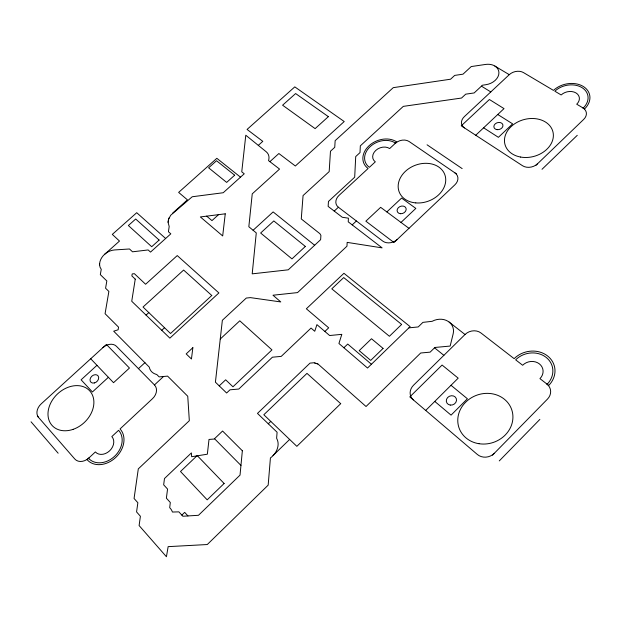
<?xml version="1.0" encoding="UTF-8"?>
<svg xmlns="http://www.w3.org/2000/svg" width="621" height="621" viewBox="0 0 621 621"><rect width="100%" height="100%" fill="white"/><g stroke="black" fill="none" stroke-linecap="round" stroke-linejoin="round"><path stroke-width="0.93" d="M99.577 264.53L99.997 267.077L101.246 269.343L100.315 274.622L106.835 280.948L105.578 288.222L108.877 291.443L105.073 313.69L118.549 327.151L118.122 329.79L113.697 331.195L149.234 367.073A14.415 11.357 -38.8 0 0 155.824 374.246L156.725 374.463L159.139 376.893L167.592 376.124L187.752 396.252L189.327 420.696L138.304 468.878L134.066 498.477L137.862 502.746L136.566 511.921L140.4 516.261L139.104 525.552L166.42 556.734L168.151 546.643L207.282 544.532L268.179 485.133L270.422 457.941C276.368 453.664 280.49 445.164 276.617 438.24L277.098 432.247L257.474 413.415L310.026 363.114L314.125 362.742L317.929 363.953L366.041 406.507L420.681 353.007L430.136 352.146L434.902 347.465L450.155 346.06L453.159 333.865A15.09 12.87 -22 0 0 449.425 322.299L448.378 321.515A15.09 12.87 -22 0 0 432.138 321.313L422.924 322.369L418.212 326.949L408.928 327.849M99.585 263.84C100.237 256.403 107.286 250.55 114.512 249.952L129.486 248.982L132.537 251.808L148.163 249.945L150.523 252.095L170.814 233.838L168.423 231.726L169.184 226.502L168.081 222.334L168.633 219.135L170.721 215.231L192.231 196.756L223.218 192.735L244.247 173.787L241.755 171.815L245.792 135.223L266.246 151.803A13.088 9.719 -28.2 0 1 268.761 159.799L268.52 160.606L279.551 169.075L252.242 193.853L248.835 226.743L256.279 232.906L252.204 273.845L288.268 269.817L320.63 239.667L320.91 235.421L319.916 233.706L301.27 218.941L303.064 195.568L329.177 171.598L330.473 151.229L334.742 147.324L335.154 140.656L393.256 87.654L450.567 79.216L454.696 75.405L463.002 74.178L471.246 66.556L485.482 64.452A13.483 9.952 -17.2 0 1 493.881 65.492L509.274 74.667A10.262 7.607 -15.8 0 1 523.487 72.587L553.49 90.402A21.192 15.936 -13.3 0 1 583.026 86.319A21.192 15.936 -13.3 0 1 584.609 108.885L576.723 104.204A10.596 7.964 -13.3 0 0 575.946 92.909A10.596 7.964 -13.3 0 0 561.159 94.959L554.848 91.209A19.313 14.516 -13.3 0 1 581.768 87.483A19.313 14.516 -13.3 0 1 583.204 108.054M168.112 221.813L168.089 222.202M168.175 221.146L168.237 220.75M99.616 263.467L99.593 264.895M168.369 220.075L168.477 219.679M168.687 218.996L168.834 218.6M169.114 217.932L169.308 217.536M499.268 460.914L539.866 419.4M492.476 455.17L547.505 399.07A12.024 10.673 -12.7 0 0 546.775 383.925M425.703 410.434L458.189 378.158L442.082 365.047L409.813 396.889L477.339 454.463A12.094 11.015 -19.8 0 0 494.332 453.276M547.163 384.228A21.657 19.018 -13.7 0 0 546.014 357.292A21.657 19.018 -13.7 0 0 515.655 359.838L522.657 365.257A11.884 10.433 -13.7 0 1 539.331 363.844A11.884 10.433 -13.7 0 1 539.952 378.639L548.739 385.439A23.769 20.873 -13.7 0 0 547.466 355.88A23.769 20.873 -13.7 0 0 514.149 358.666L480.98 332.996A11.489 9.882 -19.2 0 0 465.02 334.502L413.555 385.199A11.589 10.153 -25.4 0 0 413.314 399.877M273.023 455.55L289.634 439.443M172.762 213.011L187.441 199.853L178.638 192.401L216.838 158.308L240.498 177.156M181.837 515.104L184.678 512.364L187.953 515.935M542.017 169.292L577.266 135.316M104.483 254.455L119.496 241.057L112.308 234.396L136.721 212.708L165.636 238.495M343.887 347.744L347.729 344.057L371.405 364.248M535.907 165.341L583.724 119.372A10.704 8.12 -12.8 0 0 582.855 107.844M268.28 423.786L270.772 421.395M324.884 331.459L328.695 327.826L306.355 308.784L343.941 273.294L410.132 326.654L367.539 368.028L338.919 343.491L341.822 334.346L329.627 335.526L316.927 324.636L314.746 331.272L311.043 328.074L281.235 356.384L272.394 357.207L238.806 389.041L229.995 389.809L226.618 393.008L215.417 382.179L222.357 320.289L246.281 298.057L250.41 297.622L280.777 301.938L272.984 295.216L297.537 292.6L346.968 246.195L347.162 242.384L382.132 247.88L348.234 221.837L348.42 218.181L342.287 217.272L328.144 206.413L328.462 201.452L354.692 177.195L355.717 156.562L360.009 152.611L360.327 145.85L403.308 106.37L461.535 98.04L465.719 94.159L474.149 92.948L482.47 85.201L485.878 84.712A13.483 9.952 -17.2 0 0 498.003 76.655A13.483 9.952 -17.2 0 0 494.859 66.02M219.229 385.866L225.664 379.804L232.96 386.79L271.959 349.895L239.784 320.809L220.253 339.027M401.003 222.419L415.829 208.408L401.593 198.083L386.852 211.924M475.717 135.246L504.019 108.613L489.395 99.5L461.256 125.822L522.486 165.706A10.743 8.368 -14.9 0 0 537.522 163.789M509.274 74.667L464.345 116.639A10.309 7.817 -17.9 0 0 464.446 127.903M352.208 224.895L356.392 220.983M334.23 211.086L338.383 207.228A10.301 8.019 -25.1 0 1 339.058 195.382L368.106 168.501A20.346 15.556 -22.6 0 1 369.029 145.772A20.346 15.556 -22.6 0 1 396.772 141.968L389.646 148.574A10.169 7.778 -22.6 0 0 375.744 150.453A10.169 7.778 -22.6 0 0 375.309 161.84L369.386 167.313A18.537 14.167 -22.6 0 1 370.225 146.603A18.537 14.167 -22.6 0 1 395.507 143.141M88.555 458.29A20.532 16.154 -44.5 0 0 114.489 456.396A20.532 16.154 -44.5 0 0 118.58 430.299L111.842 436.586A11.263 8.865 -44.5 0 1 109.575 450.877A11.263 8.865 -44.5 0 1 95.362 451.941L87.08 459.664A22.535 17.73 -44.5 0 0 115.56 457.599A22.535 17.73 -44.5 0 0 120.039 428.94L152.533 398.651A10.984 8.686 -40.8 0 0 154.474 384.935L163.556 376.489M138.452 368.657L144.965 362.641M108.388 377.296L92.413 391.975L81.103 379.811L96.961 365.319M161.755 330.294L164.534 327.733M253.096 230.267L273.131 211.924L314.645 245.248M146.059 315.119L148.815 312.596M269.887 161.654L278.876 153.527L295.348 166.001L344.22 121.53L294.789 86.878L247.073 129.44L262.792 141.34L258.305 145.368M218.545 214.656L211.963 220.618L206.677 216.147M317.805 363.929L317.152 363.805M316.508 363.65L315.879 363.464M315.266 363.246L314.676 363.006M481.446 86.156L490.792 91.931M497.763 114.505L512.628 123.858L498.399 137.326L483.619 127.81M427.069 144.802L462.148 168.601M456.505 173.942L409.161 141.541A10.2 7.794 -21.5 0 0 395.189 143.435M408.975 228.334L380.65 207.329L365.854 221.185L393.993 242.532L454.929 184.771A10.534 8.252 -19.4 0 0 454.882 172.832M338.383 207.228L382.691 241.057A10.627 8.508 -23.4 0 0 397.331 239.364M449.154 322.082L465.02 334.502M434.553 347.814L443.875 355.336M451.009 385.292L467.411 398.775L451.063 415.131L434.778 401.422M214.517 438.713L240.948 465.424M154.474 384.935L116.438 346.293A10.65 8.158 -39.9 0 0 102.923 347.628M90.705 358.759L113.534 382.691L129.455 368.036L106.401 344.461L41.196 403.875A10.937 8.275 -43.7 0 0 38.564 417.436M37.353 416.054L74.784 459.004A11.287 8.803 -45.2 0 0 88.919 457.949M31.05 421.806L58.149 453.214M242.353 450.768L240.024 475.119L198.472 515.298L182.869 516.245L178.871 511.859L172.436 512.046A15.859 13.057 -48.1 0 0 169.696 507.683L170.309 502.482L166.381 498.174L167.554 489.053L163.665 484.83L164.48 478.535L191.4 452.911L191.648 456.722L207.352 454.199L209.005 439.435L214.191 439.031L222.582 431.028L242.353 450.768M225.26 213.818L222.683 235.941L200.358 216.939L225.26 213.818M192.859 347.698L191.447 359L186.176 353.908L192.859 347.698M135.246 279.139L131.737 301.263L169.875 338.142L218.895 292.933L177.249 255.58L145.601 284.255L134.384 273.682L132.195 273.931L131.877 275.949L135.246 279.139M340.704 403.666L296.846 446.336L263.824 414.75L306.976 373.376L340.704 403.666M383.072 348.404L370.698 360.405L359.194 350.632L371.505 338.748L383.072 348.404M224.127 483.487L207.181 499.851L180.501 471.502L197.199 455.573L224.127 483.487M401.64 324.434L389.406 336.279L331.8 288.835L343.716 277.571L401.64 324.434M305.346 246.444L291.971 258.879L260.641 233.015L273.814 220.929L305.346 246.444M211.777 295.495L170.534 333.508L143.024 307.022L183.63 270.057L211.777 295.495M328.362 116.647L315.119 128.632L282.594 105.205L295.627 93.554L328.362 116.647M159.123 240.055L151.703 246.723L128.368 225.532L135.689 219.019L159.123 240.055M234.66 175.207L226.665 182.403L208.617 167.81L216.535 160.738L234.66 175.207M94.353 382.955A4.797 3.687 -41.4 0 0 98.118 375.922A4.797 3.687 -41.4 0 0 90.588 377.793A4.797 3.687 -41.4 0 0 94.353 382.955M73.131 429.344A25.57 19.585 -43.2 0 0 89.626 390.749A25.57 19.585 -43.2 0 0 50.045 404.504A25.57 19.585 -43.2 0 0 73.131 429.344M497.056 129.657A4.642 3.54 -16.6 0 0 502.863 124.743A4.642 3.54 -16.6 0 0 495.325 123.773A4.642 3.54 -16.6 0 0 497.056 129.657M520.615 157.059A24.801 19.072 -15 0 0 552.993 132.056A24.801 19.072 -15 0 0 513.148 124.868A24.801 19.072 -15 0 0 520.615 157.059M450.264 405.078A5.216 4.619 -22.6 0 0 456.303 398.643A5.216 4.619 -22.6 0 0 447.648 397.518A5.216 4.619 -22.6 0 0 450.264 405.078M479.001 443.712A27.875 25.026 -19.2 0 0 511.766 409.813A27.875 25.026 -19.2 0 0 465.276 402.594A27.875 25.026 -19.2 0 0 479.001 443.712M400.514 213.717A4.681 3.71 -22.3 0 0 406.01 208.221A4.681 3.71 -22.3 0 0 398.364 207.67A4.681 3.71 -22.3 0 0 400.514 213.717M415.798 202.904A24.398 19.088 -20.9 0 0 444.931 174.967A24.398 19.088 -20.9 0 0 405.125 171.598A24.398 19.088 -20.9 0 0 415.798 202.904"/></g></svg>
